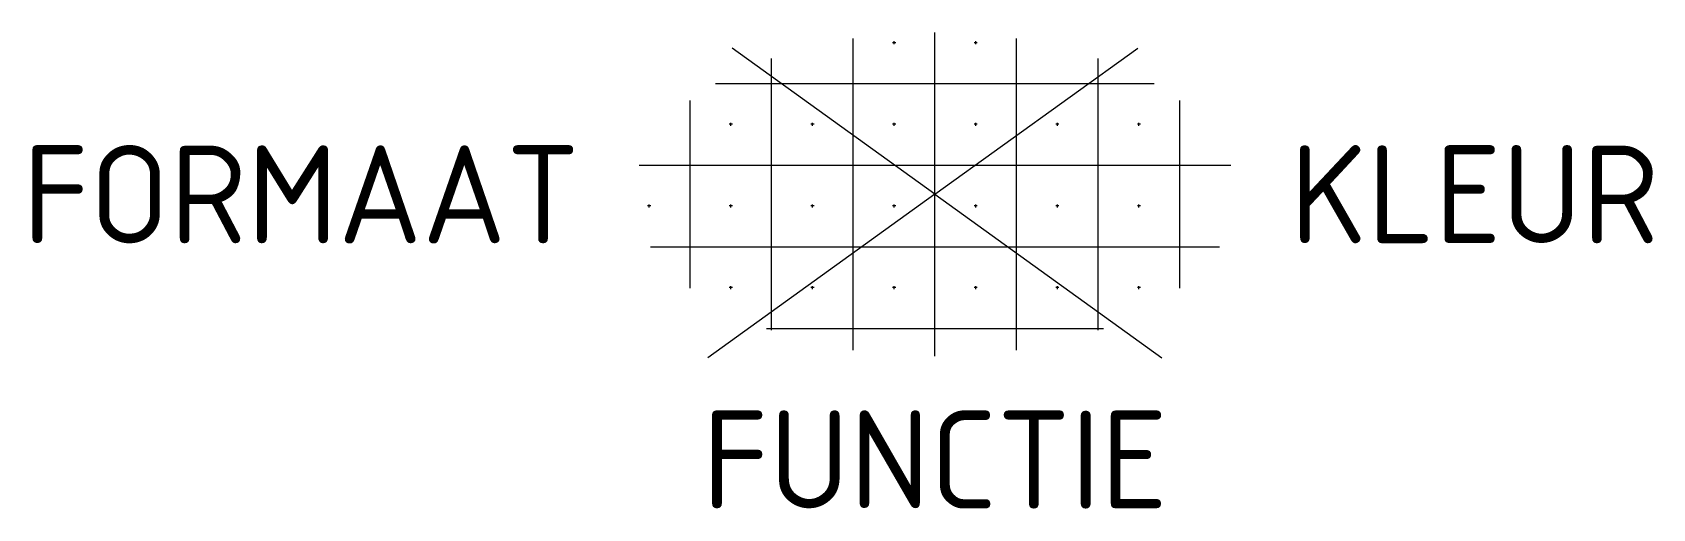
# Model space of a CAD drawing. Extents: x -16.6 to 13.2, y -5.8 to 3.
import ezdxf
from ezdxf.enums import TextEntityAlignment as Align

# ---------------------------------------------------------------- set-up
doc = ezdxf.new("R2010")
doc.units = 0
doc.styles.add('NLCS-ISO', font='NLCS-ISO.ttf')

msp = doc.modelspace()

# ---------------------------------------------------------------- linework, layer by layer
for p, q in [((0, 0), (-3.728, 2.684)), ((-1.5, -2.863), (-1.5, 2.863)), ((-0.721, 2.786), (-0.779, 2.786)), ((-0.75, 2.756), (-0.75, 2.815)), ((0, -2.975), (0, 2.975)), ((0, 0), (3.728, 2.684)), ((0.779, 2.786), (0.721, 2.786)), ((0.75, 2.756), (0.75, 2.815)), ((1.5, -2.863), (1.5, 2.863)), ((-3, -2.498), (-3, 2.498)), ((3, -2.498), (3, 2.498)), ((-4.029, 2.036), (4.029, 2.036)), ((-4.5, -1.726), (-4.5, 1.726)), ((4.5, -1.726), (4.5, 1.726)), ((-3.721, 1.286), (-3.779, 1.286)), ((-3.75, 1.256), (-3.75, 1.315)), ((-2.221, 1.286), (-2.279, 1.286)), ((-2.25, 1.256), (-2.25, 1.315)), ((-0.721, 1.286), (-0.779, 1.286)), ((-0.75, 1.256), (-0.75, 1.315)), ((0.779, 1.286), (0.721, 1.286)), ((0.75, 1.256), (0.75, 1.315)), ((2.279, 1.286), (2.221, 1.286)), ((2.25, 1.256), (2.25, 1.315)), ((3.779, 1.286), (3.721, 1.286)), ((3.75, 1.256), (3.75, 1.315)), ((-5.435, 0.536), (5.435, 0.536)), ((0, 0), (-4.172, -3.003)), ((-5.221, -0.214), (-5.279, -0.214)), ((-5.25, -0.244), (-5.25, -0.185)), ((-3.721, -0.214), (-3.779, -0.214)), ((-3.75, -0.244), (-3.75, -0.185)), ((-2.221, -0.214), (-2.279, -0.214)), ((-2.25, -0.244), (-2.25, -0.185)), ((-0.721, -0.214), (-0.779, -0.214)), ((-0.75, -0.244), (-0.75, -0.185)), ((0, 0), (4.172, -3.003)), ((0.779, -0.214), (0.721, -0.214)), ((0.75, -0.244), (0.75, -0.185)), ((2.279, -0.214), (2.221, -0.214)), ((2.25, -0.244), (2.25, -0.185)), ((3.779, -0.214), (3.721, -0.214)), ((3.75, -0.244), (3.75, -0.185)), ((-5.227, -0.964), (5.227, -0.964)), ((-3.721, -1.714), (-3.779, -1.714)), ((-3.75, -1.744), (-3.75, -1.685)), ((-2.221, -1.714), (-2.279, -1.714)), ((-2.25, -1.744), (-2.25, -1.685)), ((-0.721, -1.714), (-0.779, -1.714)), ((-0.75, -1.744), (-0.75, -1.685)), ((0.779, -1.714), (0.721, -1.714)), ((0.75, -1.744), (0.75, -1.685)), ((2.279, -1.714), (2.221, -1.714)), ((2.25, -1.744), (2.25, -1.685)), ((3.779, -1.714), (3.721, -1.714)), ((3.75, -1.744), (3.75, -1.685)), ((-3.095, -2.464), (3.095, -2.464))]:
    msp.add_line(p, q)

# ---------------------------------------------------------------- texts
at = {"style": 'NLCS-ISO'}
msp.add_attdef('FORMAAT', text='30x30', height=1.8, dxfattribs=at).set_placement((-6.525, 0), align=Align.MIDDLE_RIGHT)
msp.add_attdef('KLEUR', text='G', height=1.8, dxfattribs=at).set_placement((6.525, 0), align=Align.MIDDLE_LEFT)
at = {"style": 'NLCS-ISO', "flags": 1}
msp.add_attdef('FUNCTIE', text='', height=1.8, dxfattribs=at).set_placement((0, -3.975), align=Align.TOP_CENTER)

doc.saveas('drawing.dxf')
